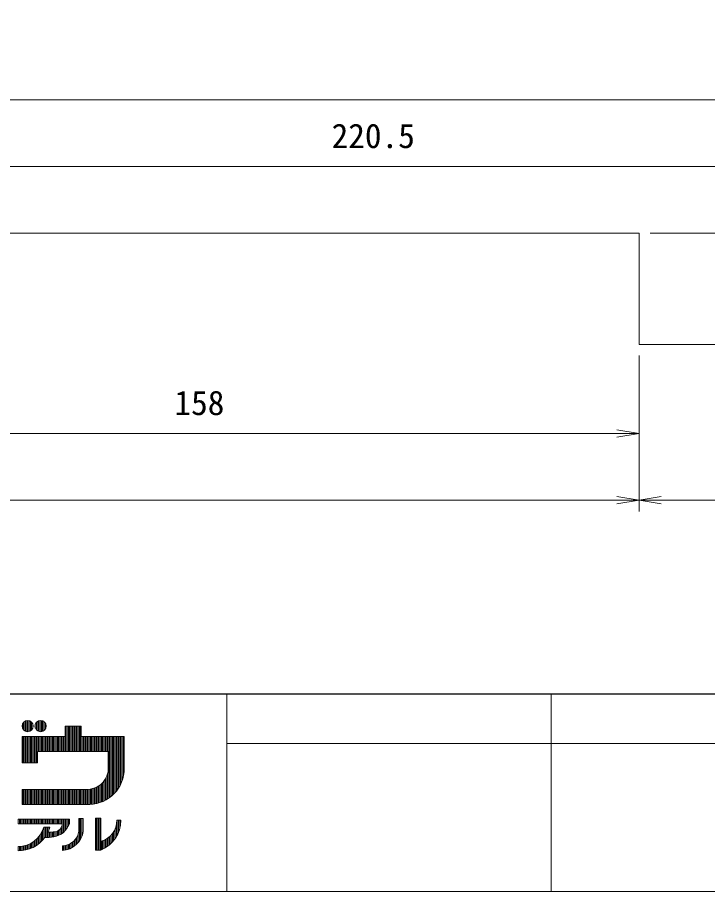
# Model space of a CAD drawing. Units: millimetres on the paper. Extents: x -208 to 189, y -250 to 139.
# Drawn here: x -28.4 to 33.6, y -139.6 to -61 of the extents above; entities that cross this region are included whole.
import ezdxf
from ezdxf.enums import TextEntityAlignment as Align

# ---------------------------------------------------------------- set-up
doc = ezdxf.new("R2010")
doc.units = ezdxf.units.MM
for name, color, linetype, lineweight in [('0-0_寸法', 7, 'Continuous', 18), ('0-1_通り', 6, 'Continuous', 18), ('0-3', 6, 'Continuous', 18), ('1-1', 3, 'Continuous', 18), ('F-F', 5, 'Continuous', 18)]:
    doc.layers.add(name, color=color, linetype=linetype, lineweight=lineweight)
doc.styles.add('ＭＳ ゴシック', font='')
doc.styles.get('ＭＳ ゴシック').set_extended_font_data('MS Gothic')

# ---------------------------------------------------------------- blocks, each defined once
blk = doc.blocks.new('_OPEN')
at = {"layer": '0-0_寸法'}
blk.add_line((0, 0), (-1, 0), dxfattribs=at)
blk.add_lwpolyline([(-1, 0.1667), (0, 0), (-1, -0.1667)], dxfattribs=at)
blk = doc.blocks.new('D57')
at = {"layer": '0-1_通り'}
for p, q in [((223, 37), (223, 29)), ((144, 30), (183.5, 30)), ((223, 30), (183.5, 30))]:
    blk.add_line(p, q, dxfattribs=at)
at = {"layer": '0-1_通り', "xscale": 2, "yscale": 2, "rotation": 180}
blk.add_blockref('_OPEN', (144, 30), dxfattribs=at)
at = {"layer": '0-1_通り', "xscale": 2, "yscale": 2}
blk.add_blockref('_OPEN', (223, 30), dxfattribs=at)
at = {"layer": '0-1_通り', "color": 7, "style": 'ＭＳ ゴシック'}
blk.add_text('158', height=2.199, dxfattribs=at).set_placement((181.25, 31), align=Align.BOTTOM_LEFT)
blk = doc.blocks.new('D60')
at = {"layer": '0-3'}
for p, q in [((224, 48), (265, 48)), ((264, 48), (264, 43)), ((264, 38), (264, 43)), ((255.25, 38), (265, 38))]:
    blk.add_line(p, q, dxfattribs=at)
at = {"layer": '0-3', "xscale": 2, "yscale": 2}
for p, rotation in [((264, 48), 90), ((264, 38), 270)]:
    blk.add_blockref('_OPEN', p, dxfattribs=dict(at, rotation=rotation))
at = {"layer": '0-3', "color": 7, "style": 'ＭＳ ゴシック'}
blk.add_text('20', height=2.199, rotation=90, dxfattribs=at).set_placement((263, 41.5), align=Align.BOTTOM_LEFT)
blk = doc.blocks.new('D62')
at = {"layer": '0-3'}
blk.add_line((223, 24), (143, 24), dxfattribs=at)
at = {"layer": '0-3', "xscale": 2, "yscale": 2}
blk.add_blockref('_OPEN', (223, 24), dxfattribs=at)
blk = doc.blocks.new('D63')
at = {"layer": '0-3'}
for p, q in [((223, 37), (223, 23)), ((223, 24), (238.625, 24)), ((254.25, 24), (238.625, 24))]:
    blk.add_line(p, q, dxfattribs=at)
at = {"layer": '0-3', "xscale": 2, "yscale": 2, "rotation": 180}
blk.add_blockref('_OPEN', (223, 24), dxfattribs=at)
at = {"layer": '0-3', "xscale": 2, "yscale": 2}
blk.add_blockref('_OPEN', (254.25, 24), dxfattribs=at)
at = {"layer": '0-3', "color": 7, "style": 'ＭＳ ゴシック'}
blk.add_text('62.5', height=2.199, dxfattribs=at).set_placement((235.625, 25), align=Align.BOTTOM_LEFT)
blk = doc.blocks.new('D64')
at = {"layer": '0-1_通り'}
for p, q in [((254.25, 39), (254.25, 55)), ((144, 54), (199.125, 54)), ((254.25, 54), (199.125, 54))]:
    blk.add_line(p, q, dxfattribs=at)
at = {"layer": '0-1_通り', "xscale": 2, "yscale": 2, "rotation": 180}
blk.add_blockref('_OPEN', (144, 54), dxfattribs=at)
at = {"layer": '0-1_通り', "xscale": 2, "yscale": 2}
blk.add_blockref('_OPEN', (254.25, 54), dxfattribs=at)
at = {"layer": '0-1_通り', "color": 7, "style": 'ＭＳ ゴシック'}
blk.add_text('220.5', height=2.199, dxfattribs=at).set_placement((195.375, 55), align=Align.BOTTOM_LEFT)
blk = doc.blocks.new('D66')
at = {"layer": '0-1_通り'}
blk.add_line((254.25, 60), (140.5, 60), dxfattribs=at)

msp = doc.modelspace()

# ---------------------------------------------------------------- linework, layer by layer
at = {"layer": '1-1', "color": 7}
msp.add_lwpolyline([(58.657, -110.412), (58.657, -90.412), (27.407, -90.412), (27.407, -80.412), (-132.593, -80.412), (-132.593, -90.412), (-168.843, -90.412), (-168.843, -110.412)], dxfattribs=at)
at = {"layer": 'F-F', "color": 7}
for p, q in [((-208.437, -121.821), (189.163, -121.821)), ((-208.437, -121.831), (189.163, -121.831)), ((-9.637, -121.831), (-9.637, -139.581)), ((19.501, -121.831), (19.501, -139.581)), ((34.501, -126.268), (-9.637, -126.268)), ((-9.637, -139.571), (-208.437, -139.571))]:
    msp.add_line(p, q, dxfattribs=at)
at = {"layer": 'F-F'}
for p, q in [((-27.946, -125.007), (-27.946, -124.423)), ((-27.836, -125.12), (-27.836, -124.31)), ((-27.726, -125.183), (-27.726, -124.248)), ((-27.616, -125.214), (-27.616, -124.216)), ((-27.506, -125.22), (-27.506, -124.21)), ((-27.396, -125.202), (-27.396, -124.228)), ((-27.286, -125.156), (-27.286, -124.274)), ((-27.176, -125.073), (-27.176, -124.357)), ((-27.066, -124.909), (-27.066, -124.521)), ((-26.846, -124.902), (-26.846, -124.529)), ((-26.736, -125.07), (-26.736, -124.36)), ((-26.626, -125.155), (-26.626, -124.276)), ((-26.516, -125.201), (-26.516, -124.229)), ((-26.406, -125.22), (-26.406, -124.21)), ((-26.296, -125.215), (-26.296, -124.216)), ((-26.186, -125.184), (-26.186, -124.246)), ((-26.076, -125.122), (-26.076, -124.308)), ((-25.966, -125.011), (-25.966, -124.419)), ((-24.096, -126.995), (-24.096, -124.715)), ((-23.986, -126.995), (-23.986, -124.715)), ((-23.876, -126.995), (-23.876, -124.715)), ((-23.766, -126.995), (-23.766, -124.715)), ((-23.656, -126.995), (-23.656, -124.715)), ((-23.546, -126.995), (-23.546, -124.715)), ((-23.436, -126.995), (-23.436, -124.715)), ((-23.326, -126.995), (-23.326, -124.715)), ((-23.216, -126.995), (-23.216, -124.715)), ((-23.106, -126.995), (-23.106, -124.715)), ((-22.996, -126.995), (-22.996, -124.715)), ((-22.886, -126.995), (-22.886, -124.715)), ((-22.776, -126.995), (-22.776, -124.715)), ((-28.024, -125.644), (-28.024, -128.011)), ((-27.946, -128.011), (-27.946, -125.644)), ((-27.836, -128.011), (-27.836, -125.644)), ((-27.726, -128.011), (-27.726, -125.644)), ((-27.616, -128.011), (-27.616, -125.644)), ((-27.506, -128.011), (-27.506, -125.644)), ((-27.396, -128.011), (-27.396, -125.644)), ((-27.286, -128.011), (-27.286, -125.644)), ((-27.176, -128.011), (-27.176, -125.644)), ((-27.066, -128.011), (-27.066, -125.644)), ((-26.956, -128.011), (-26.956, -125.644)), ((-26.846, -128.011), (-26.846, -125.644)), ((-26.736, -128.011), (-26.736, -125.644)), ((-26.626, -126.995), (-26.626, -125.644)), ((-26.516, -126.995), (-26.516, -125.644)), ((-26.406, -126.995), (-26.406, -125.644)), ((-26.296, -126.995), (-26.296, -125.644)), ((-26.186, -126.995), (-26.186, -125.644)), ((-26.076, -126.995), (-26.076, -125.644)), ((-25.966, -126.995), (-25.966, -125.644)), ((-25.856, -126.995), (-25.856, -125.644)), ((-25.746, -126.995), (-25.746, -125.644)), ((-25.636, -126.995), (-25.636, -125.644)), ((-25.526, -126.995), (-25.526, -125.644)), ((-25.416, -126.995), (-25.416, -125.644)), ((-25.306, -126.995), (-25.306, -125.644)), ((-25.196, -126.995), (-25.196, -125.644)), ((-25.086, -126.995), (-25.086, -125.644)), ((-24.976, -126.995), (-24.976, -125.644)), ((-24.866, -126.995), (-24.866, -125.644)), ((-24.756, -126.995), (-24.756, -125.644)), ((-24.646, -126.995), (-24.646, -125.644)), ((-24.536, -126.995), (-24.536, -125.644)), ((-24.426, -126.995), (-24.426, -125.644)), ((-24.316, -126.995), (-24.316, -125.644)), ((-24.206, -126.995), (-24.206, -125.644)), ((-22.666, -126.995), (-22.666, -125.644)), ((-22.556, -126.995), (-22.556, -125.644)), ((-22.446, -126.995), (-22.446, -125.644)), ((-22.336, -126.995), (-22.336, -125.644)), ((-22.226, -126.995), (-22.226, -125.644)), ((-22.116, -126.995), (-22.116, -125.644)), ((-22.006, -126.995), (-22.006, -125.644)), ((-21.896, -126.995), (-21.896, -125.644)), ((-21.786, -126.995), (-21.786, -125.644)), ((-21.676, -126.995), (-21.676, -125.644)), ((-21.566, -126.995), (-21.566, -125.644)), ((-21.456, -126.995), (-21.456, -125.644)), ((-21.346, -126.995), (-21.346, -125.644)), ((-21.236, -126.995), (-21.236, -125.644)), ((-21.126, -126.995), (-21.126, -125.644)), ((-21.016, -126.995), (-21.016, -125.644)), ((-20.906, -126.995), (-20.906, -125.644)), ((-20.796, -126.995), (-20.796, -125.644)), ((-20.686, -126.995), (-20.686, -125.644)), ((-20.576, -126.995), (-20.576, -125.644)), ((-20.466, -126.995), (-20.466, -125.644)), ((-20.356, -126.995), (-20.356, -125.644)), ((-20.246, -131.188), (-20.246, -125.644)), ((-20.136, -131.108), (-20.136, -125.644)), ((-20.026, -131.02), (-20.026, -125.644)), ((-19.916, -130.925), (-19.916, -125.644)), ((-19.806, -130.82), (-19.806, -125.644)), ((-19.696, -130.704), (-19.696, -125.644)), ((-19.586, -130.576), (-19.586, -125.644)), ((-19.476, -130.433), (-19.476, -125.644)), ((-19.366, -130.272), (-19.366, -125.644)), ((-19.256, -130.086), (-19.256, -125.644)), ((-19.146, -129.866), (-19.146, -125.644)), ((-19.036, -129.591), (-19.036, -125.644)), ((-18.926, -129.195), (-18.926, -125.644)), ((-18.871, -128.836), (-18.871, -125.644)), ((-26.639, -128.011), (-26.639, -126.995)), ((-20.309, -126.995), (-26.639, -126.995)), ((-20.309, -126.995), (-20.309, -128.836)), ((-28.024, -128.011), (-26.639, -128.011)), ((-20.576, -131.389), (-20.576, -129.515)), ((-20.466, -131.328), (-20.466, -129.317)), ((-20.356, -131.261), (-20.356, -129.032)), ((-28.041, -130.396), (-22.273, -130.396)), ((-27.946, -131.764), (-27.946, -130.396)), ((-27.836, -131.764), (-27.836, -130.396)), ((-27.726, -131.764), (-27.726, -130.396)), ((-27.616, -131.764), (-27.616, -130.396)), ((-27.506, -131.764), (-27.506, -130.396)), ((-27.396, -131.764), (-27.396, -130.396)), ((-27.286, -131.764), (-27.286, -130.396)), ((-27.176, -131.764), (-27.176, -130.396)), ((-27.066, -131.764), (-27.066, -130.396)), ((-26.956, -131.764), (-26.956, -130.396)), ((-26.846, -131.764), (-26.846, -130.396)), ((-26.736, -131.764), (-26.736, -130.396)), ((-26.626, -131.764), (-26.626, -130.396)), ((-26.516, -131.764), (-26.516, -130.396)), ((-26.406, -131.764), (-26.406, -130.396)), ((-26.296, -131.764), (-26.296, -130.396)), ((-26.186, -131.764), (-26.186, -130.396)), ((-26.076, -131.764), (-26.076, -130.396)), ((-25.966, -131.764), (-25.966, -130.396)), ((-25.856, -131.764), (-25.856, -130.396)), ((-25.746, -131.764), (-25.746, -130.396)), ((-25.636, -131.764), (-25.636, -130.396)), ((-25.526, -131.764), (-25.526, -130.396)), ((-25.416, -131.764), (-25.416, -130.396)), ((-25.306, -131.764), (-25.306, -130.396)), ((-25.196, -131.764), (-25.196, -130.396)), ((-25.086, -131.764), (-25.086, -130.396)), ((-24.976, -131.764), (-24.976, -130.396)), ((-24.866, -131.764), (-24.866, -130.396)), ((-24.756, -131.764), (-24.756, -130.396)), ((-24.646, -131.764), (-24.646, -130.396)), ((-24.536, -131.764), (-24.536, -130.396)), ((-24.426, -131.764), (-24.426, -130.396)), ((-24.316, -131.764), (-24.316, -130.396)), ((-24.206, -131.764), (-24.206, -130.396)), ((-24.096, -131.764), (-24.096, -130.396)), ((-23.986, -131.764), (-23.986, -130.396)), ((-23.876, -131.764), (-23.876, -130.396)), ((-23.766, -131.764), (-23.766, -130.396)), ((-23.656, -131.764), (-23.656, -130.396)), ((-23.546, -131.764), (-23.546, -130.396)), ((-23.436, -131.764), (-23.436, -130.396)), ((-23.326, -131.764), (-23.326, -130.396)), ((-23.216, -131.764), (-23.216, -130.396)), ((-23.106, -131.764), (-23.106, -130.396)), ((-22.996, -131.764), (-22.996, -130.396)), ((-22.886, -131.764), (-22.886, -130.396)), ((-22.776, -131.764), (-22.776, -130.396)), ((-22.666, -131.764), (-22.666, -130.396)), ((-22.556, -131.764), (-22.556, -130.396)), ((-22.446, -131.764), (-22.446, -130.396)), ((-22.336, -131.764), (-22.336, -130.396)), ((-22.226, -131.766), (-22.226, -130.398)), ((-22.116, -131.768), (-22.116, -130.397)), ((-22.006, -131.767), (-22.006, -130.39)), ((-21.896, -131.762), (-21.896, -130.376)), ((-21.786, -131.754), (-21.786, -130.356)), ((-21.676, -131.741), (-21.676, -130.329)), ((-21.566, -131.725), (-21.566, -130.295)), ((-21.456, -131.704), (-21.456, -130.253)), ((-21.346, -131.68), (-21.346, -130.204)), ((-21.236, -131.652), (-21.236, -130.145)), ((-21.126, -131.62), (-21.126, -130.077)), ((-21.016, -131.583), (-21.016, -129.998)), ((-20.906, -131.542), (-20.906, -129.906)), ((-20.796, -131.496), (-20.796, -129.798)), ((-20.686, -131.445), (-20.686, -129.67)), ((-28.371, -133.083), (-23.784, -133.083)), ((-28.371, -133.484), (-28.371, -133.083)), ((-24.429, -133.484), (-28.371, -133.484)), ((-28.276, -133.484), (-28.276, -133.083)), ((-28.166, -133.484), (-28.166, -133.083)), ((-28.056, -133.484), (-28.056, -133.083)), ((-27.946, -133.484), (-27.946, -133.083)), ((-27.836, -133.484), (-27.836, -133.083)), ((-27.726, -133.484), (-27.726, -133.083)), ((-27.616, -133.484), (-27.616, -133.083)), ((-27.506, -133.484), (-27.506, -133.083)), ((-27.396, -133.484), (-27.396, -133.083)), ((-27.286, -133.484), (-27.286, -133.083)), ((-27.176, -133.484), (-27.176, -133.083)), ((-27.066, -133.484), (-27.066, -133.083)), ((-26.956, -133.484), (-26.956, -133.083)), ((-26.846, -133.484), (-26.846, -133.083)), ((-26.736, -133.484), (-26.736, -133.083)), ((-26.626, -133.484), (-26.626, -133.083)), ((-26.516, -133.484), (-26.516, -133.083)), ((-26.406, -133.484), (-26.406, -133.083)), ((-26.296, -133.484), (-26.296, -133.083)), ((-26.186, -133.484), (-26.186, -133.083)), ((-26.076, -133.484), (-26.076, -133.083)), ((-25.966, -133.484), (-25.966, -133.083)), ((-25.856, -133.484), (-25.856, -133.083)), ((-25.746, -133.484), (-25.746, -133.083)), ((-25.636, -133.484), (-25.636, -133.083)), ((-25.526, -133.484), (-25.526, -133.083)), ((-25.416, -133.484), (-25.416, -133.083)), ((-25.306, -133.484), (-25.306, -133.083)), ((-25.196, -133.484), (-25.196, -133.083)), ((-25.086, -133.484), (-25.086, -133.083)), ((-24.976, -133.484), (-24.976, -133.083)), ((-24.866, -133.484), (-24.866, -133.083)), ((-24.756, -133.484), (-24.756, -133.083)), ((-24.646, -133.484), (-24.646, -133.083)), ((-24.536, -133.484), (-24.536, -133.083)), ((-24.426, -134.35), (-24.426, -133.083)), ((-24.316, -134.263), (-24.316, -133.083)), ((-24.206, -134.161), (-24.206, -133.083)), ((-24.096, -134.04), (-24.096, -133.083)), ((-23.986, -133.891), (-23.986, -133.083)), ((-23.876, -133.702), (-23.876, -133.083)), ((-23.784, -133.083), (-23.784, -133.484)), ((-22.923, -134.152), (-22.923, -133.009)), ((-22.886, -135.031), (-22.886, -133.009)), ((-22.776, -134.855), (-22.776, -133.009)), ((-22.666, -134.626), (-22.666, -133.009)), ((-22.556, -134.26), (-22.556, -133.009)), ((-21.346, -135.859), (-21.346, -133.001)), ((-21.236, -135.859), (-21.236, -133.001)), ((-21.126, -135.859), (-21.126, -133.001)), ((-21.016, -135.859), (-21.016, -133.001)), ((-19.53, -133.172), (-19.152, -133.172)), ((-19.476, -134.493), (-19.476, -133.172)), ((-19.366, -134.253), (-19.366, -133.172)), ((-19.256, -133.927), (-19.256, -133.172)), ((-26.296, -135.09), (-26.296, -134.31)), ((-26.186, -134.976), (-26.186, -134.082)), ((-26.085, -133.788), (-25.534, -133.788)), ((-26.076, -134.848), (-26.076, -133.788)), ((-25.966, -134.741), (-25.966, -133.788)), ((-25.856, -134.741), (-25.856, -133.788)), ((-25.746, -134.739), (-25.746, -133.788)), ((-25.636, -134.095), (-25.636, -133.788)), ((-25.636, -134.732), (-25.636, -134.25)), ((-25.526, -134.723), (-25.526, -134.251)), ((-25.416, -134.709), (-25.416, -134.248)), ((-25.306, -134.692), (-25.306, -134.238)), ((-25.196, -134.672), (-25.196, -134.223)), ((-25.086, -134.65), (-25.086, -134.203)), ((-24.976, -134.622), (-24.976, -134.184)), ((-24.866, -134.585), (-24.866, -134.146)), ((-24.756, -134.541), (-24.756, -134.086)), ((-24.646, -134.487), (-24.646, -133.997)), ((-24.536, -134.424), (-24.536, -133.858)), ((-19.806, -135), (-19.806, -134.207)), ((-19.696, -134.855), (-19.696, -133.997)), ((-19.586, -134.689), (-19.586, -133.676)), ((-26.956, -135.576), (-26.956, -135.066)), ((-26.846, -135.514), (-26.846, -134.979)), ((-26.736, -135.445), (-26.736, -134.881)), ((-26.626, -135.369), (-26.626, -134.769)), ((-26.516, -135.285), (-26.516, -134.64)), ((-26.406, -135.193), (-26.406, -134.49)), ((-23.436, -135.568), (-23.436, -135.084)), ((-23.326, -135.49), (-23.326, -134.978)), ((-23.216, -135.4), (-23.216, -134.846)), ((-23.106, -135.296), (-23.106, -134.677)), ((-22.996, -135.175), (-22.996, -134.437)), ((-20.906, -135.841), (-20.906, -135.055)), ((-20.796, -135.79), (-20.796, -135.019)), ((-20.686, -135.733), (-20.686, -134.976)), ((-20.576, -135.67), (-20.576, -134.924)), ((-20.466, -135.6), (-20.466, -134.863)), ((-20.356, -135.524), (-20.356, -134.792)), ((-20.246, -135.439), (-20.246, -134.71)), ((-20.136, -135.346), (-20.136, -134.615)), ((-20.026, -135.243), (-20.026, -134.503)), ((-19.916, -135.128), (-19.916, -134.37)), ((-28.379, -135.533), (-28.379, -135.919)), ((-28.276, -135.919), (-28.276, -135.531)), ((-28.166, -135.915), (-28.166, -135.524)), ((-28.056, -135.907), (-28.056, -135.512)), ((-27.946, -135.895), (-27.946, -135.495)), ((-27.836, -135.878), (-27.836, -135.473)), ((-27.726, -135.857), (-27.726, -135.445)), ((-27.616, -135.832), (-27.616, -135.411)), ((-27.506, -135.802), (-27.506, -135.371)), ((-27.396, -135.767), (-27.396, -135.325)), ((-27.286, -135.727), (-27.286, -135.272)), ((-27.176, -135.682), (-27.176, -135.212)), ((-27.066, -135.632), (-27.066, -135.143)), ((-24.407, -135.473), (-24.407, -135.904)), ((-24.316, -135.895), (-24.316, -135.467)), ((-24.206, -135.878), (-24.206, -135.452)), ((-24.096, -135.855), (-24.096, -135.429)), ((-23.986, -135.825), (-23.986, -135.398)), ((-23.876, -135.789), (-23.876, -135.357)), ((-23.766, -135.746), (-23.766, -135.307)), ((-23.656, -135.695), (-23.656, -135.246)), ((-23.546, -135.636), (-23.546, -135.173))]:
    msp.add_line(p, q, dxfattribs=at)
at = {"layer": 'F-F', "color": 7}
msp.add_lwpolyline([(189.163, 139.449), (189.163, -139.581), (-208.437, -139.581)], dxfattribs=at)
at = {"layer": 'F-F'}
for points in [[(-28.024, -125.644), (-24.166, -125.644), (-24.166, -124.715), (-22.711, -124.715), (-22.711, -125.644), (-18.871, -125.644)], [(-22.273, -131.764), (-28.041, -131.764), (-28.041, -130.396)], [(-22.923, -133.009), (-22.537, -133.009), (-22.537, -134.152)]]:
    msp.add_lwpolyline(points, dxfattribs=at)
msp.add_lwpolyline([(-21.423, -133.001), (-20.948, -133.001), (-20.948, -135.859), (-21.423, -135.859)], close=True, dxfattribs=at)
for centre in [(-27.533, -124.715), (-26.376, -124.715)]:
    msp.add_circle(centre, 0.506, dxfattribs=at)
for centre, radius, start, end in [((-22.097, -128.528), 3.24, 266.88985, 354.55552), ((-22.185, -128.491), 1.907, 267.35329, 349.59103), ((-25.486, -132.894), 1.801, 279.31017, 340.89164), ((-25.158, -133.479), 0.728, 275.29673, 359.59475), ((-22.09, -133.152), 2.938, 292.86479, 359.6091), ((-21.446, -133.217), 1.916, 285.27919, 1.34136), ((-28.365, -133.171), 2.362, 269.65526, 344.85201), ((-28.321, -133.031), 2.888, 335.11293, 344.79936), ((-25.549, -132.016), 2.235, 266.11203, 281.8494), ((-24.574, -133.852), 2.059, 274.63814, 351.6262), ((-24.47, -133.908), 1.567, 272.29714, 351.04103), ((-28.321, -133.031), 2.888, 268.85335, 323.7241), ((-25.887, -131.272), 3.469, 268.25856, 281.52006)]:
    msp.add_arc(centre, radius, start, end, dxfattribs=at)

# ---------------------------------------------------------------- block references
at = {"layer": '1-1'}
for name in ['D66', 'D64', 'D60', 'D62', 'D57', 'D63']:
    msp.add_blockref(name, (-195.593, -128.412), dxfattribs=at)

doc.saveas('drawing.dxf')
